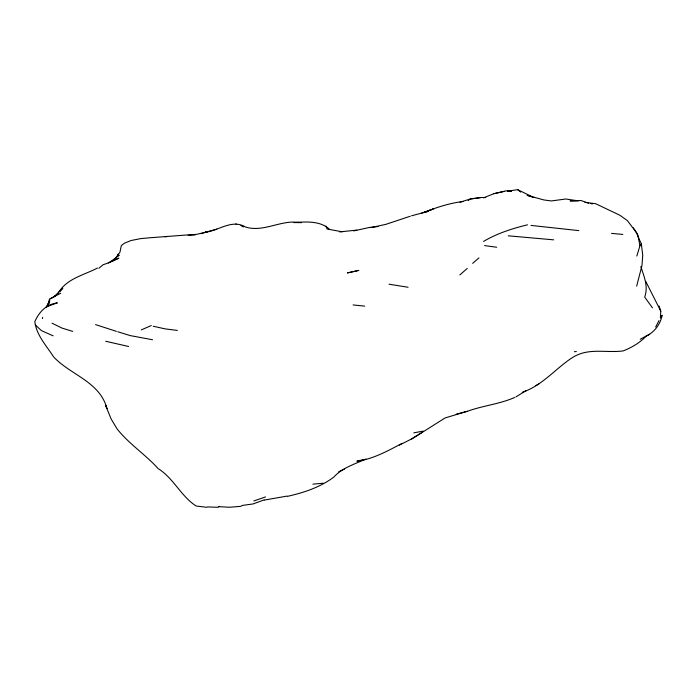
<?xml version="1.0" encoding="UTF-8"?>
<svg xmlns="http://www.w3.org/2000/svg" width="697" height="697" viewBox="0 0 697 697"><rect width="100%" height="100%" fill="white"/><g stroke="black" fill="none" stroke-linecap="round" stroke-linejoin="round"><path stroke-width="1.05" d="M49.121 303.814L49.147 299.823L50.193 298.987M49.504 302.472L49.626 300.372L46.847 306.95M659.074 306.009L660.791 311.176L660.364 318.059L662.15 315.314C660.329 324.297 654.413 332.303 646.049 336.172C639.759 342.959 631.709 347.489 623.205 350.913C605.423 353.24 587.58 347.089 571.331 358.328L571.061 358.45C554.612 369.61 541.708 385.833 522.288 392.306M42.43 318.581L42.691 317.344M207.392 506.919L217.725 507.294L219.677 506.327M636.675 286.118L641.972 265.557L642.739 255.154L641.327 244.011L636.413 232.537L627.439 220.679L619.894 215.26L595.595 203.681L584.931 202.426M117.505 256.287L118.15 254.074M636.823 256.043L639.959 245.71L641.327 244.011M47.396 305.809L49.626 300.372M655.668 327.006L658.987 320.585M45.993 307.403L48.659 302.899M57.877 293.742C65.875 278.756 83.579 275.298 97.458 268.057M113.637 260.652L119.901 252.331L121.348 245.553L124.502 243.166L131.053 240.517L140.628 238.627L150.134 237.755L187.937 234.898L195.221 234.933M60.038 291.39L62.791 288.236L53.503 297.166L51.02 298.534M47.448 306.183L47.091 306.584L57.389 302.838C46.063 304.493 39.485 311.533 34.85 321.509C36.349 335.118 46.298 345.52 53.39 356.576L53.974 357.282C71.103 375.23 99.819 381.721 106.972 408.564L105.456 405.053L111.102 418.949L117.096 428.916C129.006 443.989 145.368 454.409 158.141 468.611C173.666 478.255 180.924 496.238 196.153 506.013L206.8 507.303M459.828 274.949L467.26 268.432M472.653 263.361L478.944 257.89M98.869 268.267L103.025 264.764L108.749 262.813M119.379 255.25L109.011 262.734L118.856 258.16L108.262 262.821M53.503 297.166L55.777 295.589M468.114 200.501L470.414 198.959L481.688 197.451L485.783 197.582M410.847 439.589L445.148 417.921L467.347 411.282L456.195 414.218M516.007 396.854L526.427 390.425M410.96 439.223L422.103 432.41M287.652 496.308C303.883 492.648 320.367 487.22 333.802 477.088C342.192 467.792 354.747 464.15 365.829 459.035M640.238 339.247L649.7 334.238M483.57 241.406C497.135 233.399 512.278 228.494 527.516 224.826M402.169 443.309C387.811 450.837 373.209 459.114 356.873 461.214L362.841 459.767M535.697 385.624L538.816 384.003M49.862 298.795L60.709 293.254M399.329 445.148L410.629 439.424M338.742 471.73L344.431 469.029M141.247 329.916L151.249 325.56M483.413 197.852L493.981 193.67L505.917 190.856L511.276 191.187M264.076 499.932L253.046 503.948L241.693 505.534M216.767 229.174L205.563 232.232C218.788 230.602 232.04 218.858 245.483 227.004C261.349 232.057 276.953 222.369 292.984 222.047L301.4 222.57M411.552 215.791L421.607 213.116L433.168 209.013L424.011 212.559C436.583 207.253 449.8 203.115 463.357 201.459M514.795 397.395C499.514 404.208 482.768 405.602 467.199 411.369M253.804 500.969L265.54 496.926M201.215 233.687L207.096 231.822L197.617 234.14L188.103 235.359M460.046 202.191L470.414 198.959L480.512 197.643M410.28 216.218L385.92 224.329L371.092 227.588M353.736 230.925L369.244 227.492L378.096 226.525M421.607 213.116L428.629 211.357M493.981 193.67L504.271 191.422M264.329 500.08L287.155 496.081M413.809 432.828L423.271 431.112M532.83 197.051L517.74 189.697L507.494 191.1L511.528 191.274M356.812 230.106L339.526 231.918M312.892 484.145L323.399 483.221M241.188 506.301L229.566 507.25L218.466 506.641M574.38 351.689L576.393 351.558M301.383 222.622L294.029 222.561C305.687 221.759 320.463 220.566 329.568 229.4M164.745 236.658L166.897 236.701M553.653 239.846L508.235 235.813M578.798 230.611L531.044 225.427M611.513 233.382L622.813 234.419M353.091 304.946L364.714 306.14M408.093 287.26L389.074 284.219M484.528 245.588L496.708 247.243M177.369 330.43L165.023 328.853L153.279 326.257M342.279 231.796L327.076 229.017L325.935 226.063M152.538 339.744L130.356 335.623L117.776 331.763M588.608 203.123L580.958 200.527L570.102 200.867L578.327 200.875L565.772 198.994L551.362 200.945L543.93 199.961L527.071 195.299L533.771 197.521M590.551 203.515L592.494 203.907M128.64 346.487L105.735 341.277M72.715 331.397L61.998 328.087L52.022 323.19M116.434 331.363L95.559 324.61M53.129 335.841L41.393 330.605L35.198 324.785M240.918 225.427L243.34 227.013M235.917 223.842L236.483 224.268M517.74 189.697L520.703 192.128M652.453 307.839L644.69 297.088C648.541 286.476 644.037 276.5 640.822 266.542M633.355 227.832L637.746 234.767L639.959 245.71M660.791 311.176L645.701 281.3M358.72 270.419L347.472 272.902L358.72 270.419"/></g></svg>
